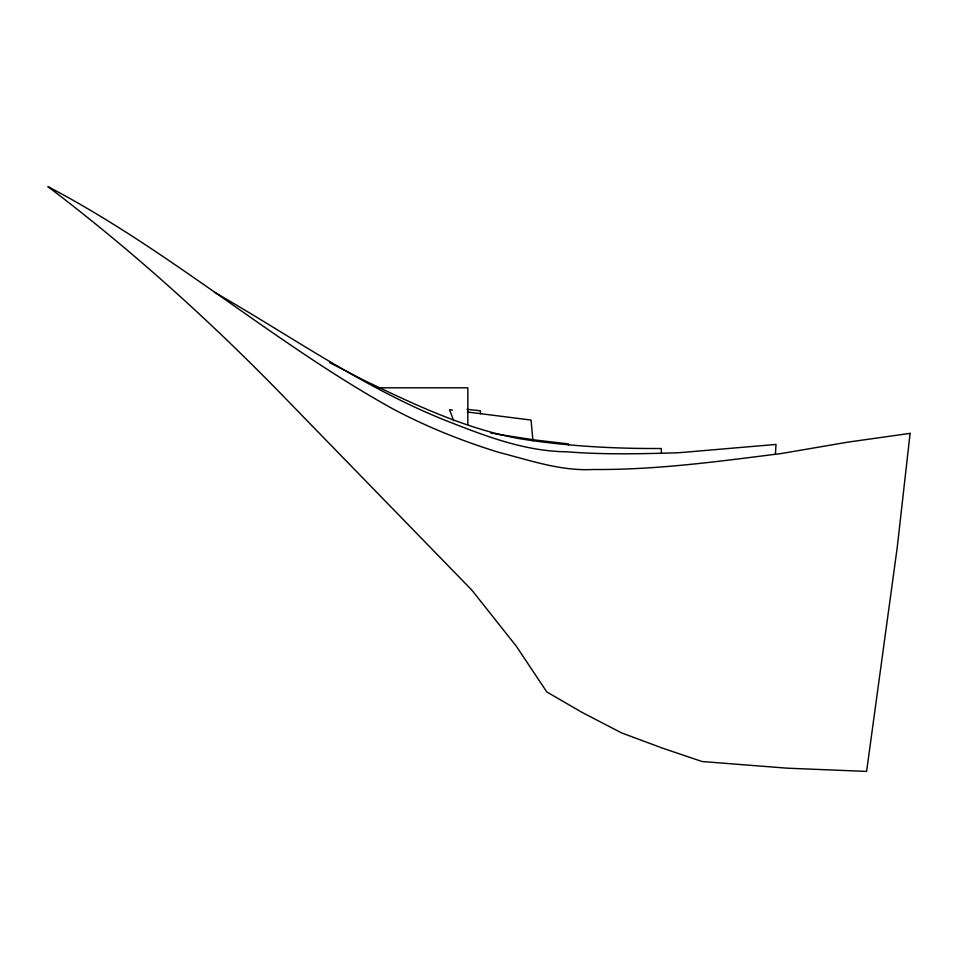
<?xml version="1.0" encoding="UTF-8"?>
<svg xmlns="http://www.w3.org/2000/svg" width="958" height="958" viewBox="0 0 958 958"><rect width="100%" height="100%" fill="white"/><g stroke="black" fill="none" stroke-linecap="round" stroke-linejoin="round"><path stroke-width="1.44" d="M467.827 424.43L467.851 387.798L378.206 387.798M775.381 454.224L776.04 444.428L681.461 452.511A242.661 234.003 -43.6 0 1 675.486 452.859C639.297 453.876 603.049 454.703 566.92 451.793C527.607 451.41 490.388 437.986 454.224 423.831C368.507 391.271 293.627 337.515 214.52 292.286M466.965 409.317L480.341 410.802L480.581 413.772M452.487 410.132L449.53 409.749L453.709 420.766M467.312 412L531.043 420.059L532.971 440.86M494.843 433.818L534.983 439.985L568.381 443.913L568.537 444.979M490.975 433.124L492.915 433.471M329.516 362.507L363.789 380.194C413.7 404.156 464.893 428.753 519.703 438.704C566.525 446.212 613.922 448.751 661.295 448.5L661.391 453.074M910.1 433.363L897.215 547.557L866.595 771.418L787.081 768.172L702.058 761.514L662.433 748.114L622.425 733.205A50.259 49.169 -50.6 0 1 620.568 732.391L581.889 712.297L546.838 691.975L516.17 646.015L472.869 591.409A130.396 125.366 64.8 0 0 470.27 588.499L289.304 402.372C214.245 324.594 134.024 251.942 47.9 186.582C169.59 250.23 273.018 342.437 392.924 408.91C426.466 426.753 461.948 440.955 498.22 452.188C529.355 460.151 560.658 471.276 593.265 469.492C656.038 470.043 718.296 461.457 780.423 453.625A161.591 157.603 -64.2 0 0 784.159 453.05L847.674 442.165L910.1 433.363"/></g></svg>
